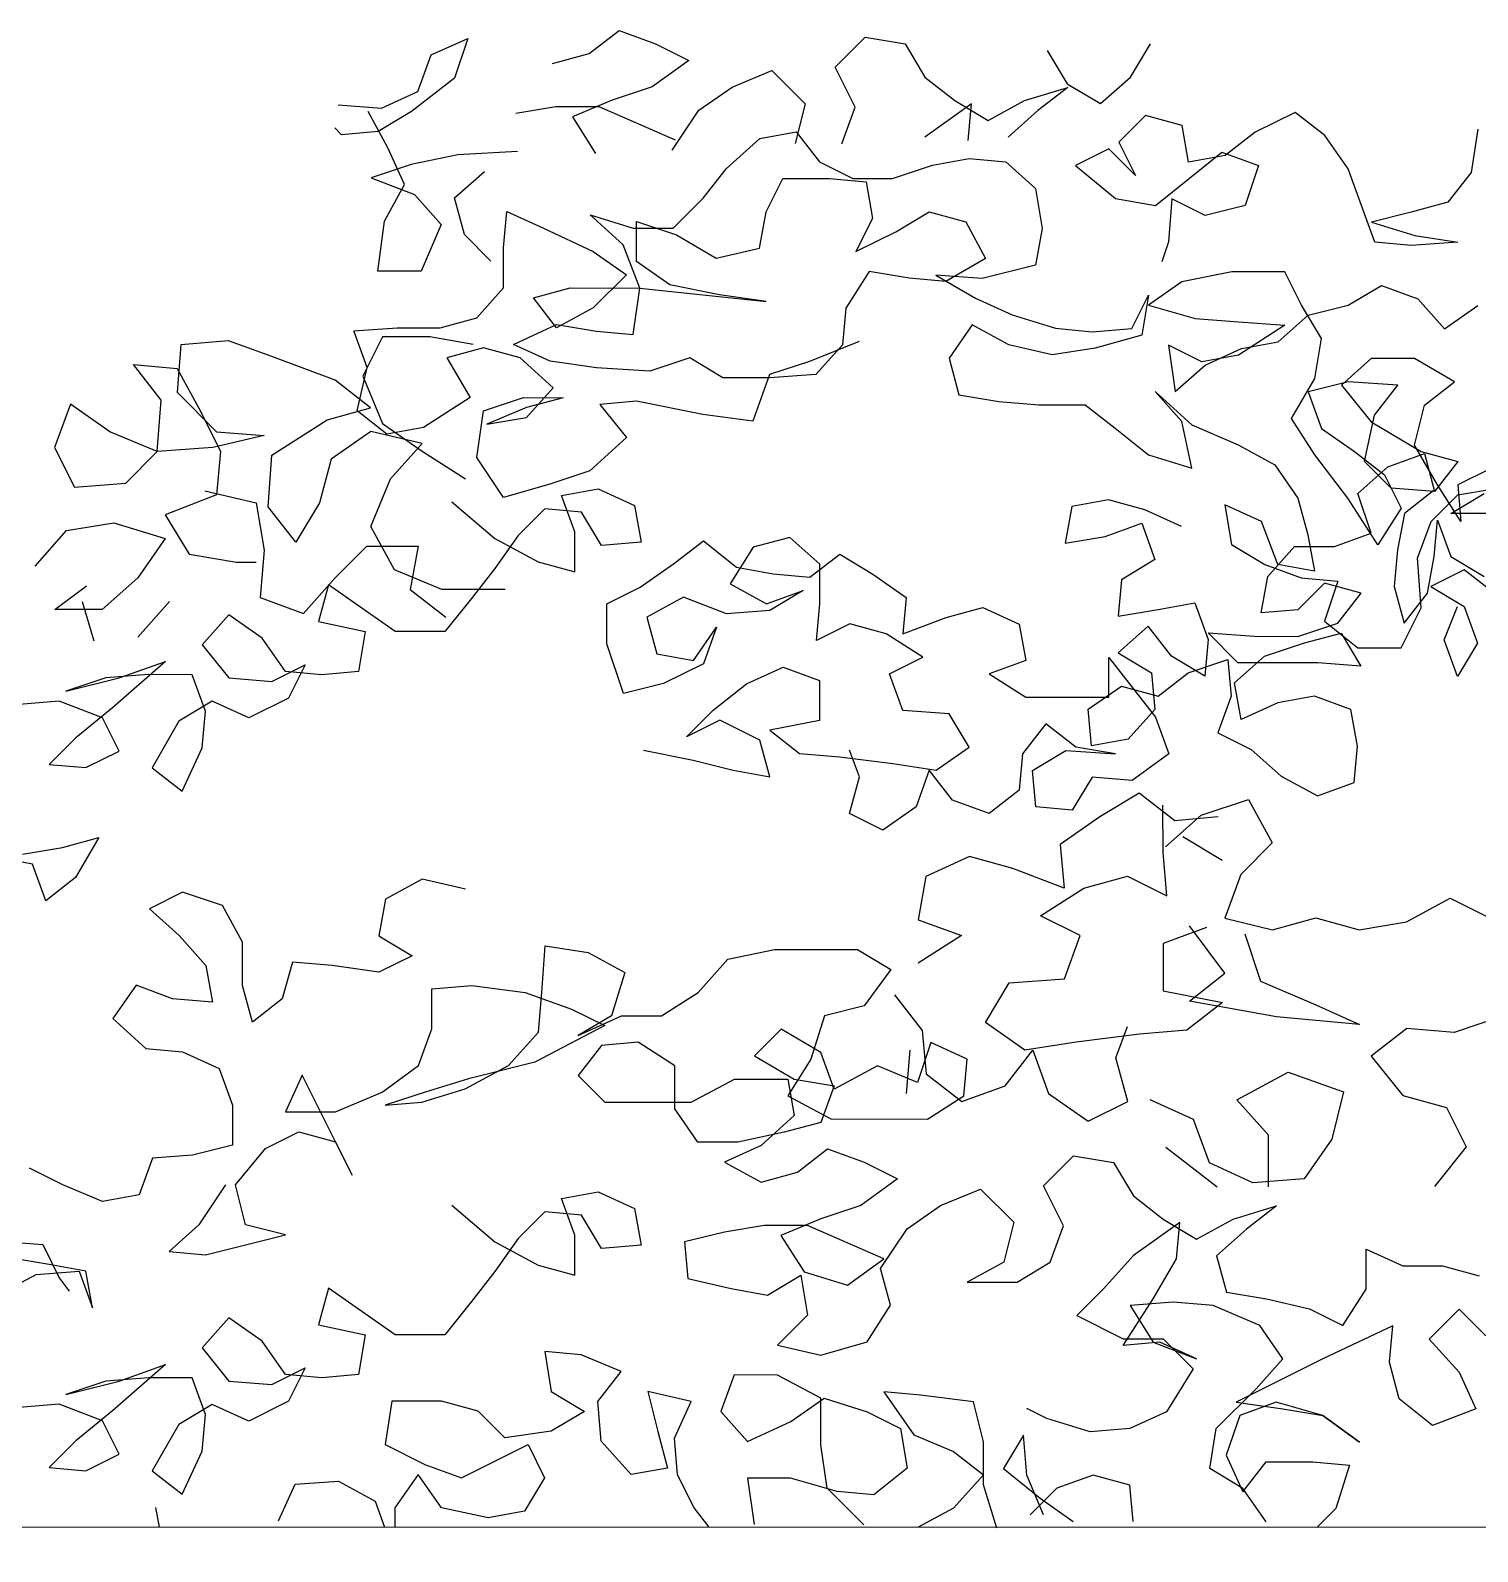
# Model space of a CAD drawing. Header units: millimetres. Extents: x 2810.5 to 2848.4, y 1624.4 to 1676.1.
# Drawn here: x 2836.971 to 2838.388, y 1654.479 to 1655.968 of the extents above; entities that cross this region are included whole.
import ezdxf

# ---------------------------------------------------------------- set-up
doc = ezdxf.new("R2010")
doc.units = ezdxf.units.MM
doc.layers.add('PROIEZIONI_projections', color=145, linetype='Continuous', lineweight=13)
doc.layers.add('VERDE_ALBERI', color=104, linetype='Continuous')

msp = doc.modelspace()

# ---------------------------------------------------------------- linework, layer by layer
at = {"layer": 'PROIEZIONI_projections'}
msp.add_lwpolyline([(2845.5814, 1646.629), (2845.5814, 1654.5023), (2835.3545, 1654.5023), (2835.3545, 1646.629)], dxfattribs=at)
at = {"layer": 'VERDE_ALBERI'}
for p, q in [((2837.518, 1655.9456), (2837.5473, 1655.9683)), ((2837.5473, 1655.9683), (2837.5831, 1655.9553)), ((2837.3634, 1655.9443), (2837.3993, 1655.9606)), ((2837.3993, 1655.9606), (2837.3862, 1655.9215)), ((2837.5831, 1655.9553), (2837.6157, 1655.939)), ((2837.759, 1655.9323), (2837.7883, 1655.9616)), ((2837.7883, 1655.9616), (2837.8274, 1655.9551)), ((2837.8274, 1655.9551), (2837.8469, 1655.9225)), ((2838.0482, 1655.9227), (2838.0677, 1655.9553)), ((2837.3504, 1655.9085), (2837.3634, 1655.9443)), ((2837.4821, 1655.9358), (2837.518, 1655.9456)), ((2837.6157, 1655.939), (2837.5798, 1655.913)), ((2837.9667, 1655.9487), (2837.9863, 1655.9162)), ((2837.3862, 1655.9215), (2837.3439, 1655.889)), ((2837.658, 1655.9129), (2837.6971, 1655.9291)), ((2837.6971, 1655.9291), (2837.7296, 1655.8965)), ((2837.7785, 1655.8932), (2837.759, 1655.9323)), ((2837.8469, 1655.9225), (2837.8762, 1655.8997)), ((2838.0189, 1655.8967), (2838.0482, 1655.9227)), ((2837.3145, 1655.8923), (2837.3504, 1655.9085)), ((2837.5798, 1655.913), (2837.5407, 1655.9)), ((2837.6254, 1655.8901), (2837.658, 1655.9129)), ((2837.9446, 1655.8996), (2837.9869, 1655.9126)), ((2837.9869, 1655.9126), (2837.9576, 1655.8898)), ((2837.9863, 1655.9162), (2838.0189, 1655.8967)), ((2837.2722, 1655.8956), (2837.3145, 1655.8923)), ((2837.4853, 1655.8935), (2837.4463, 1655.887)), ((2837.5277, 1655.8935), (2837.4853, 1655.8935)), ((2837.5407, 1655.9), (2837.5016, 1655.8837)), ((2837.6026, 1655.8608), (2837.5277, 1655.8935)), ((2837.5993, 1655.8511), (2837.6254, 1655.8901)), ((2837.7296, 1655.8965), (2837.7198, 1655.8575)), ((2837.7654, 1655.8574), (2837.7785, 1655.8932)), ((2837.8925, 1655.8964), (2837.8468, 1655.8639)), ((2837.8762, 1655.8997), (2837.9087, 1655.8801)), ((2837.8892, 1655.8606), (2837.8925, 1655.8964)), ((2837.9087, 1655.8801), (2837.9446, 1655.8996)), ((2837.9576, 1655.8898), (2837.9283, 1655.8638)), ((2837.321, 1655.8532), (2837.3015, 1655.889)), ((2837.3439, 1655.889), (2837.3113, 1655.8695)), ((2837.5016, 1655.8837), (2837.5244, 1655.8479)), ((2838.0629, 1655.885), (2838.0368, 1655.8589)), ((2838.0987, 1655.8751), (2838.0629, 1655.885)), ((2838.1052, 1655.8393), (2838.0987, 1655.8751)), ((2838.2094, 1655.8881), (2838.1703, 1655.8686)), ((2838.2387, 1655.8653), (2838.2094, 1655.8881)), ((2837.2754, 1655.8662), (2837.2689, 1655.8728)), ((2837.3113, 1655.8695), (2837.2754, 1655.8662)), ((2837.6525, 1655.8332), (2837.6851, 1655.8625)), ((2837.6851, 1655.8625), (2837.7209, 1655.869)), ((2837.7209, 1655.869), (2837.7437, 1655.8396)), ((2838.1703, 1655.8686), (2838.141, 1655.8458)), ((2838.2615, 1655.8327), (2838.2387, 1655.8653)), ((2838.3886, 1655.8716), (2838.382, 1655.8293)), ((2837.3373, 1655.8173), (2837.321, 1655.8532)), ((2837.3894, 1655.8466), (2837.3438, 1655.8369)), ((2837.448, 1655.8498), (2837.3894, 1655.8466)), ((2838.027, 1655.8524), (2837.9944, 1655.8362)), ((2838.053, 1655.8263), (2838.027, 1655.8524)), ((2838.0368, 1655.8589), (2838.053, 1655.8263)), ((2838.0726, 1655.797), (2838.1377, 1655.8491)), ((2838.141, 1655.8458), (2838.1052, 1655.8393)), ((2838.1377, 1655.8491), (2838.1736, 1655.836)), ((2837.3438, 1655.8369), (2837.3047, 1655.8239)), ((2837.3861, 1655.8043), (2837.4155, 1655.8303)), ((2837.6296, 1655.8039), (2837.6525, 1655.8332)), ((2837.7437, 1655.8396), (2837.7762, 1655.8233)), ((2837.8153, 1655.8233), (2837.8544, 1655.8363)), ((2837.8544, 1655.8363), (2837.8902, 1655.8428)), ((2837.8902, 1655.8428), (2837.926, 1655.8395)), ((2837.926, 1655.8395), (2837.9553, 1655.8134)), ((2837.9944, 1655.8362), (2838.0335, 1655.8036)), ((2838.1736, 1655.836), (2838.1605, 1655.7969)), ((2838.2875, 1655.761), (2838.2615, 1655.8327)), ((2837.3047, 1655.8239), (2837.347, 1655.8076)), ((2837.3177, 1655.7815), (2837.3373, 1655.8173)), ((2837.6915, 1655.7908), (2837.7078, 1655.8234)), ((2837.7078, 1655.8234), (2837.7534, 1655.8234)), ((2837.7534, 1655.8234), (2837.7892, 1655.8201)), ((2837.7762, 1655.8233), (2837.8153, 1655.8233)), ((2837.7892, 1655.8201), (2837.7957, 1655.7842)), ((2838.382, 1655.8293), (2838.3592, 1655.8)), ((2837.347, 1655.8076), (2837.3731, 1655.7782)), ((2837.3959, 1655.7684), (2837.3861, 1655.8043)), ((2837.6003, 1655.7746), (2837.6296, 1655.8039)), ((2837.9553, 1655.8134), (2837.9618, 1655.7743)), ((2838.0335, 1655.8036), (2838.0726, 1655.797)), ((2838.0889, 1655.8035), (2838.0856, 1655.7612)), ((2838.1214, 1655.7872), (2838.0889, 1655.8035)), ((2838.3592, 1655.8), (2838.3233, 1655.7903)), ((2837.4342, 1655.7553), (2837.4375, 1655.7911)), ((2837.4375, 1655.7911), (2837.4733, 1655.7748)), ((2837.5514, 1655.7584), (2837.5189, 1655.7877)), ((2837.5189, 1655.7877), (2837.5612, 1655.7747)), ((2837.685, 1655.755), (2837.6915, 1655.7908)), ((2837.8185, 1655.7712), (2837.8511, 1655.7907)), ((2837.8511, 1655.7907), (2837.8869, 1655.7809)), ((2838.1605, 1655.7969), (2838.1214, 1655.7872)), ((2838.3233, 1655.7903), (2838.2842, 1655.7805)), ((2837.3111, 1655.7327), (2837.3177, 1655.7815)), ((2837.3731, 1655.7782), (2837.3535, 1655.7326)), ((2837.4733, 1655.7748), (2837.5221, 1655.7519)), ((2837.5612, 1655.7747), (2837.6003, 1655.7746)), ((2837.5644, 1655.7421), (2837.5645, 1655.7812)), ((2837.5645, 1655.7812), (2837.6035, 1655.7681)), ((2837.7957, 1655.7842), (2837.7794, 1655.7517)), ((2837.7794, 1655.7517), (2837.8185, 1655.7712)), ((2837.8869, 1655.7809), (2837.9064, 1655.7451)), ((2837.9618, 1655.7743), (2837.9553, 1655.7385)), ((2838.2842, 1655.7805), (2838.3266, 1655.7675)), ((2837.4219, 1655.7423), (2837.3959, 1655.7684)), ((2837.4341, 1655.7162), (2837.4342, 1655.7553)), ((2837.5677, 1655.716), (2837.5514, 1655.7584)), ((2837.6035, 1655.7681), (2837.6426, 1655.7453)), ((2838.0856, 1655.7612), (2838.079, 1655.7416)), ((2838.3233, 1655.7577), (2838.2875, 1655.761)), ((2838.3689, 1655.7609), (2838.3233, 1655.7577)), ((2838.3266, 1655.7675), (2838.3689, 1655.7609)), ((2837.5221, 1655.7519), (2837.5547, 1655.7291)), ((2837.597, 1655.7193), (2837.5644, 1655.7421)), ((2837.6426, 1655.7453), (2837.685, 1655.755)), ((2837.9064, 1655.7451), (2837.8673, 1655.7223)), ((2837.3535, 1655.7326), (2837.3111, 1655.7327)), ((2837.5547, 1655.7291), (2837.5221, 1655.6965)), ((2837.7924, 1655.7321), (2837.7696, 1655.6963)), ((2837.8315, 1655.7256), (2837.7924, 1655.7321)), ((2837.8673, 1655.7223), (2837.8315, 1655.7256)), ((2837.9031, 1655.7255), (2837.8575, 1655.7288)), ((2837.8575, 1655.7288), (2837.8966, 1655.706)), ((2837.9553, 1655.7385), (2837.9031, 1655.7255)), ((2838.1474, 1655.7318), (2838.0986, 1655.7221)), ((2838.1995, 1655.7318), (2838.1474, 1655.7318)), ((2838.2158, 1655.6992), (2838.1995, 1655.7318)), ((2837.4081, 1655.6869), (2837.4341, 1655.7162)), ((2837.4634, 1655.7064), (2837.4993, 1655.7161)), ((2837.4993, 1655.7161), (2837.5677, 1655.716)), ((2837.5611, 1655.6705), (2837.5677, 1655.716)), ((2837.5677, 1655.716), (2837.6914, 1655.7029)), ((2837.6458, 1655.7095), (2837.597, 1655.7193)), ((2838.0986, 1655.7221), (2838.066, 1655.6993)), ((2838.2614, 1655.6991), (2838.294, 1655.7186)), ((2838.294, 1655.7186), (2838.3298, 1655.7056)), ((2837.4862, 1655.677), (2837.4634, 1655.7064)), ((2837.5221, 1655.6965), (2837.4862, 1655.677)), ((2837.6914, 1655.7029), (2837.6458, 1655.7095)), ((2837.7696, 1655.6963), (2837.7663, 1655.6605)), ((2837.8966, 1655.706), (2837.9324, 1655.6897)), ((2838.0497, 1655.6765), (2838.066, 1655.7091)), ((2838.066, 1655.7091), (2838.0594, 1655.67)), ((2838.066, 1655.6993), (2838.1115, 1655.6862)), ((2838.2353, 1655.6666), (2838.2158, 1655.6992)), ((2838.2223, 1655.6894), (2838.2614, 1655.6991)), ((2838.3298, 1655.7056), (2838.3558, 1655.6762)), ((2838.3558, 1655.6762), (2838.3884, 1655.699)), ((2837.3722, 1655.6771), (2837.4081, 1655.6869)), ((2837.9324, 1655.6897), (2837.9747, 1655.6766)), ((2838.1115, 1655.6862), (2838.1539, 1655.6829)), ((2838.1539, 1655.6829), (2838.1995, 1655.6796)), ((2838.1929, 1655.6634), (2838.2223, 1655.6894)), ((2837.2875, 1655.674), (2837.3299, 1655.6772)), ((2837.3005, 1655.6381), (2837.2875, 1655.674)), ((2837.3156, 1655.6684), (2837.2963, 1655.6297)), ((2837.362, 1655.6684), (2837.3156, 1655.6684)), ((2837.3299, 1655.6772), (2837.3722, 1655.6771)), ((2837.4046, 1655.6607), (2837.362, 1655.6684)), ((2837.4439, 1655.6608), (2837.4862, 1655.6803)), ((2837.4862, 1655.6803), (2837.5253, 1655.6737)), ((2837.5253, 1655.6737), (2837.5611, 1655.6705)), ((2837.8933, 1655.6799), (2837.8705, 1655.6474)), ((2837.9291, 1655.6604), (2837.8933, 1655.6799)), ((2837.9747, 1655.6766), (2838.0106, 1655.6733)), ((2838.0106, 1655.6733), (2838.0497, 1655.6765)), ((2838.0594, 1655.67), (2838.0138, 1655.657)), ((2838.1995, 1655.6796), (2838.1539, 1655.6504)), ((2838.2287, 1655.6275), (2838.2353, 1655.6666)), ((2837.1182, 1655.6604), (2837.1144, 1655.614)), ((2837.1647, 1655.6644), (2837.1182, 1655.6604)), ((2837.2073, 1655.6489), (2837.1647, 1655.6644)), ((2837.4145, 1655.6576), (2837.3787, 1655.6478)), ((2837.4504, 1655.6478), (2837.4145, 1655.6576)), ((2837.4797, 1655.6445), (2837.4439, 1655.6608)), ((2837.7826, 1655.6637), (2837.7337, 1655.6442)), ((2837.7663, 1655.6605), (2837.7402, 1655.6312)), ((2837.9715, 1655.6505), (2837.9291, 1655.6604)), ((2838.0138, 1655.657), (2837.9715, 1655.6505)), ((2838.118, 1655.6439), (2838.0855, 1655.6602)), ((2838.0855, 1655.6602), (2838.0919, 1655.6146)), ((2838.1213, 1655.6406), (2838.1571, 1655.6569)), ((2838.1571, 1655.6569), (2838.1929, 1655.6634)), ((2837.0989, 1655.6063), (2837.0718, 1655.6411)), ((2837.0718, 1655.6411), (2837.1144, 1655.6372)), ((2837.1144, 1655.6372), (2837.1376, 1655.5947)), ((2837.2692, 1655.6258), (2837.2073, 1655.6489)), ((2837.2907, 1655.5958), (2837.3005, 1655.6381)), ((2837.3787, 1655.6478), (2837.4015, 1655.6087)), ((2837.4829, 1655.6184), (2837.4504, 1655.6478)), ((2837.5253, 1655.6379), (2837.4797, 1655.6445)), ((2837.5774, 1655.6346), (2837.5253, 1655.6379)), ((2837.6165, 1655.6476), (2837.5774, 1655.6346)), ((2837.649, 1655.628), (2837.6165, 1655.6476)), ((2837.7337, 1655.6442), (2837.6946, 1655.6313)), ((2837.8705, 1655.6474), (2837.8802, 1655.6115)), ((2838.0919, 1655.6146), (2838.1213, 1655.6406)), ((2838.1539, 1655.6504), (2838.118, 1655.6439)), ((2838.2841, 1655.647), (2838.2548, 1655.621)), ((2838.3265, 1655.647), (2838.2841, 1655.647)), ((2838.3655, 1655.6241), (2838.3265, 1655.647)), ((2837.304, 1655.5987), (2837.2692, 1655.6258)), ((2837.2963, 1655.6297), (2837.3157, 1655.5832)), ((2837.6946, 1655.628), (2837.649, 1655.628)), ((2837.6946, 1655.6313), (2837.6783, 1655.5857)), ((2837.7402, 1655.6312), (2837.6946, 1655.628)), ((2838.2059, 1655.5884), (2838.2287, 1655.6275)), ((2838.2613, 1655.6242), (2838.2222, 1655.6145)), ((2838.3102, 1655.6209), (2838.2613, 1655.6242)), ((2838.3362, 1655.6014), (2838.3655, 1655.6241)), ((2837.0951, 1655.5559), (2837.0989, 1655.6063)), ((2837.1144, 1655.614), (2837.1531, 1655.5753)), ((2837.4015, 1655.6087), (2837.3558, 1655.5795)), ((2837.4145, 1655.5957), (2837.4536, 1655.6087)), ((2837.4536, 1655.6087), (2837.4927, 1655.6086)), ((2837.4568, 1655.5891), (2837.4829, 1655.6184)), ((2837.4927, 1655.6086), (2837.4568, 1655.5989)), ((2837.8802, 1655.6115), (2837.9193, 1655.605)), ((2838.0984, 1655.5853), (2838.0724, 1655.6146)), ((2838.0724, 1655.6146), (2838.1082, 1655.582)), ((2838.2222, 1655.6145), (2838.2352, 1655.5786)), ((2838.2548, 1655.621), (2838.2841, 1655.5851)), ((2838.2873, 1655.5916), (2838.3102, 1655.6209)), ((2837.0099, 1655.6023), (2836.9945, 1655.5597)), ((2837.0487, 1655.5753), (2837.0099, 1655.6023)), ((2837.1376, 1655.5947), (2837.157, 1655.556)), ((2837.2615, 1655.5871), (2837.304, 1655.5987)), ((2837.32, 1655.573), (2837.2907, 1655.5958)), ((2837.4079, 1655.5501), (2837.4145, 1655.5957)), ((2837.4568, 1655.5989), (2837.4177, 1655.5827)), ((2837.5643, 1655.6053), (2837.5285, 1655.6021)), ((2837.5285, 1655.6021), (2837.5545, 1655.5695)), ((2837.6294, 1655.5922), (2837.5643, 1655.6053)), ((2837.6783, 1655.5857), (2837.6294, 1655.5922)), ((2837.9193, 1655.605), (2837.9584, 1655.6017)), ((2837.9584, 1655.6017), (2838.004, 1655.6017)), ((2838.004, 1655.6017), (2838.0333, 1655.5788)), ((2838.2775, 1655.546), (2838.2873, 1655.5916)), ((2838.3264, 1655.5623), (2838.3362, 1655.6014)), ((2837.2073, 1655.5522), (2837.2615, 1655.5871)), ((2837.3157, 1655.5832), (2837.3544, 1655.5562)), ((2837.3558, 1655.5795), (2837.32, 1655.573)), ((2837.4177, 1655.5827), (2837.4568, 1655.5891)), ((2838.0333, 1655.5788), (2838.0658, 1655.5527)), ((2838.1082, 1655.5397), (2838.0984, 1655.5853)), ((2838.1082, 1655.582), (2838.1538, 1655.5624)), ((2838.2287, 1655.5526), (2838.2059, 1655.5884)), ((2838.2352, 1655.5786), (2838.2678, 1655.5558)), ((2838.2841, 1655.5851), (2838.3329, 1655.5558)), ((2837.0951, 1655.5559), (2837.0487, 1655.5753)), ((2837.1996, 1655.5715), (2837.1493, 1655.5599)), ((2837.1531, 1655.5753), (2837.1996, 1655.5715)), ((2837.3041, 1655.5755), (2837.2654, 1655.5484)), ((2837.3544, 1655.5639), (2837.3041, 1655.5755)), ((2837.3235, 1655.5291), (2837.3544, 1655.5639)), ((2837.5545, 1655.5695), (2837.5187, 1655.537)), ((2838.1538, 1655.5624), (2838.1896, 1655.5429)), ((2838.3491, 1655.5232), (2838.3264, 1655.5623)), ((2836.9945, 1655.5597), (2837.0139, 1655.521)), ((2837.0642, 1655.525), (2837.0951, 1655.5559)), ((2837.1493, 1655.5599), (2837.0951, 1655.5559)), ((2837.157, 1655.556), (2837.1532, 1655.5134)), ((2837.2035, 1655.5019), (2837.2073, 1655.5522)), ((2837.2654, 1655.5484), (2837.2538, 1655.5058)), ((2837.3544, 1655.5562), (2837.397, 1655.5291)), ((2837.434, 1655.511), (2837.4079, 1655.5501)), ((2838.0658, 1655.5527), (2838.1082, 1655.5397)), ((2838.2612, 1655.5102), (2838.2287, 1655.5526)), ((2838.2678, 1655.5558), (2838.297, 1655.533)), ((2838.3002, 1655.5409), (2838.3361, 1655.5539)), ((2838.3329, 1655.5558), (2838.3687, 1655.546)), ((2838.3361, 1655.5539), (2838.3458, 1655.5181)), ((2837.5187, 1655.537), (2837.4796, 1655.524)), ((2838.1896, 1655.5429), (2838.2123, 1655.5103)), ((2838.2709, 1655.5149), (2838.3002, 1655.5409)), ((2838.3035, 1655.52), (2838.2775, 1655.546)), ((2838.297, 1655.533), (2838.3133, 1655.5004)), ((2838.3687, 1655.546), (2838.3459, 1655.5167)), ((2838.4013, 1655.5394), (2838.3687, 1655.5232)), ((2837.0139, 1655.521), (2837.0642, 1655.525)), ((2837.1416, 1655.5173), (2837.1919, 1655.5057)), ((2837.3041, 1655.4826), (2837.3235, 1655.5291)), ((2837.4796, 1655.524), (2837.434, 1655.511)), ((2837.4909, 1655.5129), (2837.5268, 1655.5194)), ((2837.5268, 1655.5194), (2837.5626, 1655.5031)), ((2838.3459, 1655.5167), (2838.3035, 1655.52)), ((2838.3458, 1655.5181), (2838.3165, 1655.4953)), ((2838.3719, 1655.4873), (2838.3491, 1655.5232)), ((2838.3687, 1655.5232), (2838.3719, 1655.4873)), ((2838.3687, 1655.5134), (2838.4078, 1655.5199)), ((2837.1532, 1655.5134), (2837.1029, 1655.494)), ((2837.1919, 1655.5057), (2837.1997, 1655.4593)), ((2837.2306, 1655.4671), (2837.2035, 1655.5019)), ((2837.2538, 1655.5058), (2837.2306, 1655.4671)), ((2837.3835, 1655.5065), (2837.4258, 1655.4706)), ((2837.5039, 1655.4771), (2837.4909, 1655.5129)), ((2837.5626, 1655.5031), (2837.5691, 1655.4672)), ((2837.9908, 1655.5021), (2837.9842, 1655.4663)), ((2838.0266, 1655.5086), (2837.9908, 1655.5021)), ((2838.0624, 1655.4988), (2838.0266, 1655.5086)), ((2838.1765, 1655.4875), (2838.1407, 1655.5038)), ((2838.1407, 1655.5038), (2838.1472, 1655.4647)), ((2838.2123, 1655.5103), (2838.2221, 1655.4744)), ((2838.2905, 1655.4646), (2838.2612, 1655.5102)), ((2838.2839, 1655.4758), (2838.2709, 1655.5149)), ((2838.3426, 1655.4874), (2838.3687, 1655.5134)), ((2838.3621, 1655.4953), (2838.3947, 1655.5148)), ((2837.1029, 1655.494), (2837.1262, 1655.4554)), ((2837.4747, 1655.4999), (2837.4486, 1655.4738)), ((2837.5105, 1655.4966), (2837.4747, 1655.4999)), ((2837.53, 1655.464), (2837.5105, 1655.4966)), ((2838.0982, 1655.4825), (2838.0624, 1655.4988)), ((2838.1927, 1655.4452), (2838.1765, 1655.4875)), ((2838.3133, 1655.5004), (2838.2905, 1655.4646)), ((2838.3165, 1655.4953), (2838.3099, 1655.4595)), ((2838.3295, 1655.4515), (2838.3426, 1655.4874)), ((2838.3457, 1655.453), (2838.349, 1655.4888)), ((2838.349, 1655.4888), (2838.362, 1655.453)), ((2838.4011, 1655.4953), (2838.3621, 1655.4953)), ((2836.9753, 1655.4436), (2837.0062, 1655.4785)), ((2837.0062, 1655.4785), (2837.0526, 1655.4862)), ((2837.0526, 1655.4862), (2837.1029, 1655.4708)), ((2837.3274, 1655.4401), (2837.3041, 1655.4826)), ((2837.4486, 1655.4738), (2837.4257, 1655.4413)), ((2837.5039, 1655.438), (2837.5039, 1655.4771)), ((2837.9842, 1655.4663), (2838.0233, 1655.4728)), ((2838.0233, 1655.4728), (2838.0592, 1655.4858)), ((2838.0592, 1655.4858), (2838.0722, 1655.45)), ((2838.2221, 1655.4744), (2838.2286, 1655.4386)), ((2838.248, 1655.4628), (2838.2839, 1655.4758)), ((2837.1029, 1655.4708), (2837.0759, 1655.4321)), ((2837.1997, 1655.4593), (2837.1959, 1655.4129)), ((2837.2694, 1655.4323), (2837.3003, 1655.4633)), ((2837.3003, 1655.4633), (2837.3506, 1655.4633)), ((2837.3506, 1655.4633), (2837.3429, 1655.4207)), ((2837.4258, 1655.4706), (2837.4681, 1655.4478)), ((2837.5691, 1655.4672), (2837.53, 1655.464)), ((2837.6006, 1655.4459), (2837.63, 1655.4686)), ((2837.63, 1655.4686), (2837.6625, 1655.4425)), ((2837.6788, 1655.4621), (2837.656, 1655.4263)), ((2837.7147, 1655.4718), (2837.6788, 1655.4621)), ((2837.7439, 1655.4457), (2837.7147, 1655.4718)), ((2838.1472, 1655.4647), (2838.1797, 1655.4452)), ((2838.1829, 1655.4336), (2838.209, 1655.4629)), ((2838.209, 1655.4629), (2838.248, 1655.4628)), ((2838.3099, 1655.4595), (2838.3066, 1655.4237)), ((2837.1262, 1655.4554), (2837.1726, 1655.4477)), ((2837.1726, 1655.4477), (2837.192, 1655.4477)), ((2837.4681, 1655.4478), (2837.5039, 1655.438)), ((2837.5681, 1655.4231), (2837.6006, 1655.4459)), ((2837.6625, 1655.4425), (2837.6983, 1655.436)), ((2837.7342, 1655.4327), (2837.7635, 1655.4555)), ((2837.7439, 1655.4066), (2837.7439, 1655.4457)), ((2837.7635, 1655.4555), (2837.796, 1655.4359)), ((2838.0722, 1655.45), (2838.0396, 1655.4304)), ((2838.1797, 1655.4452), (2838.2155, 1655.4321)), ((2838.2286, 1655.4386), (2838.1927, 1655.4452)), ((2838.3328, 1655.4027), (2838.3295, 1655.4515)), ((2838.3392, 1655.4171), (2838.3457, 1655.453)), ((2838.362, 1655.453), (2838.3946, 1655.4334)), ((2837.0759, 1655.4321), (2837.0411, 1655.4011)), ((2837.2384, 1655.3974), (2837.2694, 1655.4323)), ((2837.3739, 1655.4208), (2837.3274, 1655.4401)), ((2837.4257, 1655.4413), (2837.4029, 1655.412)), ((2837.6983, 1655.436), (2837.7342, 1655.4327)), ((2837.796, 1655.4359), (2837.8286, 1655.4131)), ((2838.0396, 1655.4304), (2838.0363, 1655.3946)), ((2838.1763, 1655.3978), (2838.1829, 1655.4336)), ((2838.2155, 1655.4321), (2838.2514, 1655.4288)), ((2838.2514, 1655.4288), (2838.2383, 1655.3897)), ((2838.375, 1655.4399), (2838.3425, 1655.4237)), ((2838.4043, 1655.4171), (2838.375, 1655.4399)), ((2836.9946, 1655.4011), (2837.0256, 1655.4243)), ((2837.1959, 1655.4129), (2837.2384, 1655.3974)), ((2837.2629, 1655.4252), (2837.2531, 1655.3893)), ((2837.328, 1655.3795), (2837.2629, 1655.4252)), ((2837.3429, 1655.4207), (2837.3778, 1655.3937)), ((2837.4358, 1655.4208), (2837.3739, 1655.4208)), ((2837.5355, 1655.4068), (2837.5681, 1655.4231)), ((2837.6104, 1655.4133), (2837.5745, 1655.3938)), ((2837.6527, 1655.3969), (2837.6104, 1655.4133)), ((2837.656, 1655.4263), (2837.6918, 1655.4067)), ((2837.6918, 1655.4067), (2837.7276, 1655.4197)), ((2837.7276, 1655.4197), (2837.695, 1655.4002)), ((2837.8286, 1655.4131), (2837.8253, 1655.3773)), ((2838.2382, 1655.427), (2838.2122, 1655.401)), ((2838.2741, 1655.4172), (2838.2382, 1655.427)), ((2838.2512, 1655.3879), (2838.2741, 1655.4172)), ((2838.3066, 1655.4237), (2838.3164, 1655.3879)), ((2838.3164, 1655.3879), (2838.3392, 1655.4171)), ((2838.3425, 1655.4237), (2838.375, 1655.4041)), ((2837.0411, 1655.4011), (2836.9946, 1655.4011)), ((2837.0334, 1655.3701), (2837.0217, 1655.4088)), ((2837.1069, 1655.4089), (2837.0759, 1655.374)), ((2837.4029, 1655.412), (2837.3768, 1655.3795)), ((2837.5354, 1655.3677), (2837.5355, 1655.4068)), ((2837.695, 1655.4002), (2837.6527, 1655.3969)), ((2837.7406, 1655.3708), (2837.7439, 1655.4066)), ((2837.8677, 1655.3935), (2837.9035, 1655.4032)), ((2837.9035, 1655.4032), (2837.9393, 1655.3869)), ((2838.0363, 1655.3946), (2838.0754, 1655.4011)), ((2838.0754, 1655.4011), (2838.1112, 1655.4076)), ((2838.1112, 1655.4076), (2838.1242, 1655.3717)), ((2838.2122, 1655.401), (2838.1763, 1655.3978)), ((2838.3132, 1655.3636), (2838.3328, 1655.4027)), ((2838.3554, 1655.3715), (2838.3685, 1655.4041)), ((2838.375, 1655.4041), (2838.388, 1655.3682)), ((2837.1652, 1655.3959), (2837.1391, 1655.3667)), ((2837.1977, 1655.3731), (2837.1652, 1655.3959)), ((2837.2531, 1655.3893), (2837.2987, 1655.3795)), ((2837.5745, 1655.3938), (2837.5843, 1655.3579)), ((2837.6201, 1655.3514), (2837.6429, 1655.3839)), ((2837.6429, 1655.3839), (2837.6299, 1655.3481)), ((2837.7732, 1655.3871), (2837.7406, 1655.3708)), ((2837.809, 1655.3773), (2837.7732, 1655.3871)), ((2837.8253, 1655.3773), (2837.8677, 1655.3935)), ((2837.9393, 1655.3869), (2837.9458, 1655.3511)), ((2838.0656, 1655.3848), (2838.0362, 1655.3588)), ((2838.0884, 1655.3555), (2838.0656, 1655.3848)), ((2838.2121, 1655.3749), (2838.2512, 1655.3879)), ((2838.2383, 1655.3897), (2838.2708, 1655.3637)), ((2837.2205, 1655.3405), (2837.1977, 1655.3731)), ((2837.2987, 1655.3795), (2837.2921, 1655.3405)), ((2837.3768, 1655.3795), (2837.328, 1655.3795)), ((2837.5517, 1655.3189), (2837.5354, 1655.3677)), ((2837.8448, 1655.3544), (2837.809, 1655.3773)), ((2838.1242, 1655.3717), (2838.1209, 1655.3359)), ((2838.1535, 1655.3489), (2838.1242, 1655.3783)), ((2838.1242, 1655.3783), (2838.1698, 1655.375)), ((2838.1698, 1655.375), (2838.2121, 1655.3749)), ((2838.1795, 1655.3554), (2838.2186, 1655.3684)), ((2838.2186, 1655.3684), (2838.2545, 1655.3781)), ((2838.2545, 1655.3781), (2838.274, 1655.3456)), ((2838.3684, 1655.3357), (2838.3554, 1655.3715)), ((2838.388, 1655.3682), (2838.3684, 1655.3357)), ((2837.1391, 1655.3667), (2837.1651, 1655.3341)), ((2837.5843, 1655.3579), (2837.6201, 1655.3514)), ((2837.8122, 1655.3382), (2837.8448, 1655.3544)), ((2838.0272, 1655.3152), (2838.0272, 1655.3543)), ((2838.0272, 1655.3543), (2838.0728, 1655.2956)), ((2838.0362, 1655.3588), (2838.0688, 1655.3392)), ((2838.1209, 1655.3359), (2838.0884, 1655.3555)), ((2838.1502, 1655.3294), (2838.1795, 1655.3554)), ((2838.2708, 1655.3637), (2838.3132, 1655.3636)), ((2837.1032, 1655.3504), (2837.0511, 1655.3049)), ((2837.0576, 1655.3342), (2837.1032, 1655.3504)), ((2837.2074, 1655.3308), (2837.24, 1655.347)), ((2837.2563, 1655.3372), (2837.2205, 1655.3405)), ((2837.24, 1655.347), (2837.2237, 1655.3145)), ((2837.2921, 1655.3405), (2837.2563, 1655.3372)), ((2837.6299, 1655.3481), (2837.5908, 1655.3286)), ((2837.6722, 1655.3285), (2837.708, 1655.3448)), ((2837.708, 1655.3448), (2837.7438, 1655.3317)), ((2837.8252, 1655.3023), (2837.8122, 1655.3382)), ((2837.9458, 1655.3511), (2837.9099, 1655.3381)), ((2837.9099, 1655.3381), (2837.9458, 1655.3153)), ((2838.0688, 1655.3392), (2838.072, 1655.3034)), ((2838.0753, 1655.3164), (2838.1046, 1655.3392)), ((2838.1046, 1655.3392), (2838.1437, 1655.3522)), ((2838.1437, 1655.3522), (2838.1469, 1655.3164)), ((2838.2317, 1655.3488), (2838.1535, 1655.3489)), ((2838.274, 1655.3456), (2838.2317, 1655.3488)), ((2837.0446, 1655.3342), (2837.0055, 1655.3212)), ((2837.0055, 1655.3212), (2837.0576, 1655.3342)), ((2837.0869, 1655.3374), (2837.0446, 1655.3342)), ((2837.1293, 1655.3373), (2837.0869, 1655.3374)), ((2837.1423, 1655.3015), (2837.1293, 1655.3373)), ((2837.1651, 1655.3341), (2837.2074, 1655.3308)), ((2837.5908, 1655.3286), (2837.5517, 1655.3189)), ((2837.6396, 1655.3025), (2837.6722, 1655.3285)), ((2837.7438, 1655.3317), (2837.7438, 1655.2926)), ((2838.0069, 1655.3035), (2838.0395, 1655.3262)), ((2838.0395, 1655.3262), (2838.0753, 1655.3164)), ((2838.1567, 1655.2936), (2838.1502, 1655.3294)), ((2836.999, 1655.3114), (2836.9599, 1655.3082)), ((2837.0413, 1655.2951), (2836.999, 1655.3114)), ((2837.1488, 1655.3113), (2837.1162, 1655.2918)), ((2837.1846, 1655.295), (2837.1488, 1655.3113)), ((2837.2237, 1655.3145), (2837.1846, 1655.295)), ((2837.9458, 1655.3153), (2838.0272, 1655.3152)), ((2838.1469, 1655.3164), (2838.1339, 1655.2805)), ((2838.1925, 1655.3098), (2838.1567, 1655.2936)), ((2838.2284, 1655.3163), (2838.1925, 1655.3098)), ((2838.2642, 1655.3032), (2838.2284, 1655.3163)), ((2837.0511, 1655.3049), (2837.0152, 1655.2756)), ((2837.0576, 1655.2625), (2837.0413, 1655.2951)), ((2837.139, 1655.2657), (2837.1423, 1655.3015)), ((2837.6135, 1655.2765), (2837.6396, 1655.3025)), ((2837.8708, 1655.299), (2837.8252, 1655.3023)), ((2837.8903, 1655.2665), (2837.8708, 1655.299)), ((2838.0101, 1655.2676), (2838.0069, 1655.3035)), ((2838.072, 1655.3034), (2838.0459, 1655.2741)), ((2838.0728, 1655.2956), (2838.0857, 1655.2598)), ((2838.2707, 1655.2674), (2838.2642, 1655.3032)), ((2837.1162, 1655.2918), (2837.0901, 1655.2462)), ((2837.6461, 1655.2927), (2837.6135, 1655.2765)), ((2837.6852, 1655.2732), (2837.6461, 1655.2927)), ((2837.7438, 1655.2926), (2837.6949, 1655.2829)), ((2837.6949, 1655.2829), (2837.7242, 1655.2601)), ((2837.9653, 1655.2892), (2837.9424, 1655.2599)), ((2837.9946, 1655.2664), (2837.9653, 1655.2892)), ((2838.1339, 1655.2805), (2838.1664, 1655.2642)), ((2837.0152, 1655.2756), (2836.9891, 1655.2495)), ((2837.1194, 1655.2234), (2837.139, 1655.2657)), ((2837.5712, 1655.2635), (2837.62, 1655.2537)), ((2837.6949, 1655.2373), (2837.6852, 1655.2732)), ((2837.8578, 1655.2437), (2837.8903, 1655.2665)), ((2838.0336, 1655.2598), (2837.9946, 1655.2664)), ((2838.0459, 1655.2741), (2838.0101, 1655.2676)), ((2838.1664, 1655.2642), (2838.1957, 1655.2381)), ((2838.2674, 1655.2316), (2838.2707, 1655.2674)), ((2836.9891, 1655.2495), (2837.025, 1655.2463)), ((2837.025, 1655.2463), (2837.0576, 1655.2625)), ((2837.62, 1655.2537), (2837.6591, 1655.2439)), ((2837.7242, 1655.2601), (2837.7633, 1655.2568)), ((2837.7633, 1655.2568), (2837.8154, 1655.2502)), ((2837.7828, 1655.2372), (2837.7731, 1655.2633)), ((2837.8154, 1655.2502), (2837.8578, 1655.2437)), ((2837.9424, 1655.2599), (2837.9392, 1655.2241)), ((2837.9522, 1655.2436), (2837.9848, 1655.2631)), ((2837.9848, 1655.2631), (2838.0336, 1655.2598)), ((2838.0857, 1655.2598), (2838.0499, 1655.2337)), ((2837.0901, 1655.2462), (2837.1194, 1655.2234)), ((2837.6591, 1655.2439), (2837.6949, 1655.2373)), ((2837.773, 1655.2014), (2837.7828, 1655.2372)), ((2837.8512, 1655.2437), (2837.8382, 1655.2079)), ((2837.874, 1655.2144), (2837.8512, 1655.2437)), ((2837.9554, 1655.2078), (2837.9522, 1655.2436)), ((2838.0108, 1655.237), (2837.9912, 1655.2045)), ((2838.0499, 1655.2337), (2838.0108, 1655.237)), ((2838.1957, 1655.2381), (2838.2315, 1655.2186)), ((2837.9392, 1655.2241), (2837.9098, 1655.2013)), ((2838.0568, 1655.2213), (2838.0181, 1655.198)), ((2838.0917, 1655.1942), (2838.0568, 1655.2213)), ((2838.2315, 1655.2186), (2838.2674, 1655.2316)), ((2837.8382, 1655.2079), (2837.8056, 1655.1851)), ((2837.9098, 1655.2013), (2837.874, 1655.2144)), ((2837.9912, 1655.2045), (2837.9554, 1655.2078)), ((2838.0801, 1655.1632), (2838.08, 1655.2097)), ((2838.1174, 1655.1996), (2838.1638, 1655.2152)), ((2838.1638, 1655.2152), (2838.1871, 1655.1726)), ((2837.8056, 1655.1851), (2837.773, 1655.2014)), ((2838.0181, 1655.198), (2837.9795, 1655.1709)), ((2838.0826, 1655.1686), (2838.1174, 1655.1996)), ((2838.1342, 1655.1981), (2838.0917, 1655.1942)), ((2837.0021, 1655.1681), (2837.0379, 1655.1778)), ((2837.0379, 1655.1778), (2837.0151, 1655.1388)), ((2838.0994, 1655.1787), (2838.1381, 1655.1556)), ((2836.963, 1655.1616), (2837.0021, 1655.1681)), ((2837.8905, 1655.1592), (2837.8479, 1655.1398)), ((2837.9331, 1655.1476), (2837.8905, 1655.1592)), ((2837.9795, 1655.1709), (2837.9834, 1655.1283)), ((2838.084, 1655.1207), (2838.0801, 1655.1632)), ((2838.1871, 1655.1726), (2838.1562, 1655.1416)), ((2836.9728, 1655.1518), (2836.937, 1655.1584)), ((2836.9858, 1655.116), (2836.9728, 1655.1518)), ((2837.9834, 1655.1283), (2837.9331, 1655.1476)), ((2837.0151, 1655.1388), (2836.9858, 1655.116)), ((2837.3544, 1655.137), (2837.3186, 1655.1175)), ((2837.3968, 1655.1272), (2837.3544, 1655.137)), ((2837.8479, 1655.1398), (2837.8402, 1655.0972)), ((2838.0027, 1655.1283), (2838.0453, 1655.14)), ((2838.0453, 1655.14), (2838.084, 1655.1207)), ((2838.1562, 1655.1416), (2838.1407, 1655.099)), ((2837.1199, 1655.1242), (2837.0874, 1655.108)), ((2837.159, 1655.1112), (2837.1199, 1655.1242)), ((2837.3186, 1655.1175), (2837.3121, 1655.0817)), ((2837.9602, 1655.1012), (2838.0027, 1655.1283)), ((2838.3187, 1655.0953), (2838.3613, 1655.1186)), ((2838.3613, 1655.1186), (2838.4, 1655.0993)), ((2837.0874, 1655.108), (2837.1166, 1655.0819)), ((2837.1785, 1655.0753), (2837.159, 1655.1112)), ((2837.9989, 1655.0819), (2837.9602, 1655.1012)), ((2837.8402, 1655.0972), (2837.8828, 1655.0818)), ((2838.1227, 1655.0898), (2838.0802, 1655.0742)), ((2838.1408, 1655.0449), (2838.1059, 1655.0913)), ((2838.1407, 1655.099), (2838.1872, 1655.0875)), ((2838.1872, 1655.0875), (2838.2297, 1655.0991)), ((2838.2297, 1655.0991), (2838.2723, 1655.0875)), ((2838.2723, 1655.0875), (2838.3187, 1655.0953)), ((2837.1166, 1655.0819), (2837.1427, 1655.0526)), ((2837.1785, 1655.033), (2837.1785, 1655.0753)), ((2837.3121, 1655.0817), (2837.3446, 1655.0621)), ((2837.4716, 1655.0262), (2837.4749, 1655.0718)), ((2837.4749, 1655.0718), (2837.5172, 1655.0652)), ((2837.8828, 1655.0818), (2837.8403, 1655.0547)), ((2837.9835, 1655.0393), (2837.9989, 1655.0819)), ((2838.0802, 1655.0742), (2838.0802, 1655.0278)), ((2838.1601, 1655.0836), (2838.1756, 1655.0372)), ((2837.2274, 1655.0557), (2837.2175, 1655.0199)), ((2837.2664, 1655.0524), (2837.2274, 1655.0557)), ((2837.3446, 1655.0621), (2837.312, 1655.0459)), ((2837.5172, 1655.0652), (2837.553, 1655.0457)), ((2837.6247, 1655.0261), (2837.654, 1655.0586)), ((2837.654, 1655.0586), (2837.6996, 1655.0683)), ((2837.6996, 1655.0683), (2837.781, 1655.0683)), ((2837.781, 1655.0683), (2837.8136, 1655.0487)), ((2837.1427, 1655.0526), (2837.1492, 1655.0167)), ((2837.312, 1655.0459), (2837.2664, 1655.0524)), ((2837.553, 1655.0457), (2837.54, 1655.0033)), ((2837.8136, 1655.0487), (2837.7875, 1655.0129)), ((2838.106, 1655.0177), (2838.1408, 1655.0449)), ((2837.0743, 1655.0331), (2837.0514, 1655.0005)), ((2837.1101, 1655.02), (2837.0743, 1655.0331)), ((2837.1882, 1654.9971), (2837.1785, 1655.033)), ((2837.3641, 1655.0296), (2837.4032, 1655.0328)), ((2837.3641, 1654.9905), (2837.3641, 1655.0296)), ((2837.4032, 1655.0328), (2837.4553, 1655.0262)), ((2837.4553, 1655.0262), (2837.5009, 1655.0099)), ((2837.4683, 1654.9871), (2837.4716, 1655.0262)), ((2837.5888, 1655.0033), (2837.6247, 1655.0261)), ((2837.9061, 1654.9967), (2837.9293, 1655.0354)), ((2837.9293, 1655.0354), (2837.9835, 1655.0393)), ((2838.0802, 1655.0278), (2838.1383, 1655.0162)), ((2838.1756, 1655.0372), (2838.2298, 1655.014)), ((2837.1492, 1655.0167), (2837.1101, 1655.02)), ((2837.2175, 1655.0199), (2837.1882, 1654.9971)), ((2837.7875, 1655.0129), (2837.7484, 1655.0031)), ((2837.8171, 1655.0237), (2837.8442, 1654.9889)), ((2838.1383, 1655.0162), (2838.1035, 1654.9891)), ((2838.1911, 1655.0023), (2838.106, 1655.0177)), ((2838.2298, 1655.014), (2838.2724, 1654.9947)), ((2837.0514, 1655.0005), (2837.084, 1654.9712)), ((2837.5009, 1655.0099), (2837.5334, 1654.9936)), ((2837.54, 1655.0033), (2837.5074, 1654.9838)), ((2837.5074, 1654.9838), (2837.5497, 1655.0033)), ((2837.5497, 1655.0033), (2837.5888, 1655.0033)), ((2837.7484, 1655.0031), (2837.7353, 1654.9608)), ((2837.9448, 1654.9696), (2837.9061, 1654.9967)), ((2838.2724, 1654.9947), (2838.1911, 1655.0023)), ((2838.4117, 1655.0025), (2838.3653, 1654.987)), ((2837.351, 1654.9547), (2837.3641, 1654.9905)), ((2837.439, 1654.9546), (2837.4683, 1654.9871)), ((2837.5334, 1654.9936), (2837.465, 1654.9578)), ((2837.7061, 1654.9902), (2837.68, 1654.9641)), ((2837.7451, 1654.9673), (2837.7061, 1654.9902)), ((2837.8442, 1654.9889), (2837.8481, 1654.9463)), ((2838.057, 1654.9852), (2837.9951, 1654.9774)), ((2838.0338, 1654.962), (2838.0454, 1654.9929)), ((2838.1035, 1654.9891), (2838.057, 1654.9852)), ((2838.3188, 1654.9908), (2838.284, 1654.9637)), ((2838.3653, 1654.987), (2838.3188, 1654.9908)), ((2837.084, 1654.9712), (2837.1198, 1654.9679)), ((2837.1198, 1654.9679), (2837.1556, 1654.9516)), ((2837.5302, 1654.974), (2837.5073, 1654.9447)), ((2837.566, 1654.9773), (2837.5302, 1654.974)), ((2837.6018, 1654.9544), (2837.566, 1654.9773)), ((2837.7581, 1654.9315), (2837.7451, 1654.9673)), ((2837.8288, 1654.927), (2837.8326, 1654.9695)), ((2837.8526, 1654.977), (2837.8395, 1654.9379)), ((2837.8884, 1654.9607), (2837.8526, 1654.977)), ((2837.9255, 1654.9348), (2837.9526, 1654.9696)), ((2837.9951, 1654.9774), (2837.9448, 1654.9696)), ((2837.9526, 1654.9696), (2837.9681, 1654.9271)), ((2837.1556, 1654.9516), (2837.1686, 1654.9157)), ((2837.3152, 1654.9286), (2837.351, 1654.9547)), ((2837.3966, 1654.9318), (2837.439, 1654.9546)), ((2837.465, 1654.9578), (2837.3999, 1654.9416)), ((2837.6018, 1654.9121), (2837.6018, 1654.9544)), ((2837.68, 1654.9641), (2837.719, 1654.9413)), ((2837.7353, 1654.9608), (2837.7125, 1654.925)), ((2837.8005, 1654.9542), (2837.7581, 1654.9315)), ((2837.8395, 1654.9379), (2837.8005, 1654.9542)), ((2837.8851, 1654.9249), (2837.8884, 1654.9607)), ((2838.0455, 1654.9194), (2838.0338, 1654.962)), ((2838.284, 1654.9637), (2838.315, 1654.9251)), ((2837.237, 1654.945), (2837.2207, 1654.9092)), ((2837.2858, 1654.8472), (2837.237, 1654.945)), ((2837.3999, 1654.9416), (2837.3575, 1654.9286)), ((2837.5073, 1654.9447), (2837.5334, 1654.9187)), ((2837.6181, 1654.9186), (2837.6604, 1654.9413)), ((2837.6604, 1654.9413), (2837.7125, 1654.9413)), ((2837.7125, 1654.9413), (2837.719, 1654.9055)), ((2837.719, 1654.9413), (2837.7581, 1654.9347)), ((2837.8481, 1654.9463), (2837.883, 1654.9193)), ((2838.1525, 1654.921), (2838.2028, 1654.9482)), ((2838.2028, 1654.9482), (2838.257, 1654.9289)), ((2837.2696, 1654.9091), (2837.3152, 1654.9286)), ((2837.3575, 1654.9286), (2837.3184, 1654.9156)), ((2837.3542, 1654.9188), (2837.3966, 1654.9318)), ((2837.7125, 1654.925), (2837.7548, 1654.9022)), ((2837.7581, 1654.9347), (2837.7451, 1654.8989)), ((2837.8493, 1654.9021), (2837.8851, 1654.9249)), ((2837.883, 1654.9193), (2837.9255, 1654.9348)), ((2837.9681, 1654.9271), (2838.0068, 1654.9)), ((2838.1099, 1654.9017), (2838.0674, 1654.921)), ((2838.1835, 1654.8862), (2838.1525, 1654.921)), ((2838.257, 1654.9289), (2838.2454, 1654.8824)), ((2838.315, 1654.9251), (2838.3576, 1654.9135)), ((2837.1686, 1654.9157), (2837.1686, 1654.8767)), ((2837.2207, 1654.9092), (2837.2696, 1654.9091)), ((2837.3184, 1654.9156), (2837.3542, 1654.9188)), ((2837.5334, 1654.9187), (2837.6181, 1654.9186)), ((2837.6245, 1654.8795), (2837.6018, 1654.9121)), ((2838.0068, 1654.9), (2838.0455, 1654.9194)), ((2838.3576, 1654.9135), (2838.377, 1654.8748)), ((2837.719, 1654.9055), (2837.6864, 1654.8762)), ((2837.7451, 1654.8989), (2837.7092, 1654.8892)), ((2837.7548, 1654.9022), (2837.8493, 1654.9021)), ((2838.1255, 1654.8591), (2838.1099, 1654.9017)), ((2837.1686, 1654.8767), (2837.1295, 1654.8669)), ((2837.2011, 1654.8734), (2837.2337, 1654.8896)), ((2837.2337, 1654.8896), (2837.2695, 1654.8798)), ((2837.2695, 1654.8798), (2837.2858, 1654.8472)), ((2837.6636, 1654.8795), (2837.6245, 1654.8795)), ((2837.6864, 1654.8762), (2837.6506, 1654.8599)), ((2837.7092, 1654.8892), (2837.6636, 1654.8795)), ((2838.1835, 1654.8359), (2838.1835, 1654.8862)), ((2838.2454, 1654.8824), (2838.2183, 1654.8437)), ((2837.0904, 1654.8637), (2837.0773, 1654.8279)), ((2837.1295, 1654.8669), (2837.0904, 1654.8637)), ((2837.1718, 1654.8376), (2837.2011, 1654.8734)), ((2837.7222, 1654.8501), (2837.7515, 1654.8729)), ((2837.7515, 1654.8729), (2837.7874, 1654.8598)), ((2837.9632, 1654.8368), (2837.9925, 1654.8661)), ((2837.9925, 1654.8661), (2838.0316, 1654.8596)), ((2838.0829, 1654.8745), (2838.1332, 1654.8359)), ((2838.377, 1654.8748), (2838.3461, 1654.8361)), ((2837.0024, 1654.8377), (2836.9699, 1654.854)), ((2837.6506, 1654.8599), (2837.6864, 1654.8404)), ((2837.6864, 1654.8404), (2837.7222, 1654.8501)), ((2837.7874, 1654.8598), (2837.8199, 1654.8435)), ((2838.0316, 1654.8596), (2838.0511, 1654.827)), ((2838.168, 1654.8398), (2838.1255, 1654.8591)), ((2837.0415, 1654.8214), (2837.0024, 1654.8377)), ((2837.162, 1654.8376), (2837.1359, 1654.7985)), ((2837.1815, 1654.7985), (2837.1718, 1654.8376)), ((2837.8199, 1654.8435), (2837.7841, 1654.8175)), ((2837.8622, 1654.8174), (2837.9013, 1654.8336)), ((2837.9013, 1654.8336), (2837.9339, 1654.801)), ((2837.9827, 1654.7977), (2837.9632, 1654.8368)), ((2838.2183, 1654.8437), (2838.168, 1654.8398)), ((2837.0773, 1654.8279), (2837.0415, 1654.8214)), ((2837.3835, 1654.8178), (2837.4258, 1654.782)), ((2837.4909, 1654.8243), (2837.5268, 1654.8307)), ((2837.5039, 1654.7884), (2837.4909, 1654.8243)), ((2837.5268, 1654.8307), (2837.5626, 1654.8144)), ((2837.7841, 1654.8175), (2837.745, 1654.8045)), ((2837.8296, 1654.7946), (2837.8622, 1654.8174)), ((2838.0511, 1654.827), (2838.0804, 1654.8042)), ((2838.1488, 1654.8041), (2838.1912, 1654.8171)), ((2838.1912, 1654.8171), (2838.1618, 1654.7943)), ((2837.4747, 1654.8112), (2837.4486, 1654.7852)), ((2837.5105, 1654.8079), (2837.4747, 1654.8112)), ((2837.53, 1654.7754), (2837.5105, 1654.8079)), ((2837.5626, 1654.8144), (2837.5691, 1654.7786)), ((2837.745, 1654.8045), (2837.7059, 1654.7882)), ((2838.0804, 1654.8042), (2838.113, 1654.7846)), ((2838.113, 1654.7846), (2838.1488, 1654.8041)), ((2837.1359, 1654.7985), (2837.1066, 1654.7725)), ((2837.1424, 1654.7692), (2837.2206, 1654.7887)), ((2837.2206, 1654.7887), (2837.1815, 1654.7985)), ((2837.5039, 1654.7493), (2837.5039, 1654.7884)), ((2837.6505, 1654.7915), (2837.6114, 1654.7818)), ((2837.6896, 1654.798), (2837.6505, 1654.7915)), ((2837.7319, 1654.798), (2837.6896, 1654.798)), ((2837.7059, 1654.7882), (2837.7286, 1654.7524)), ((2837.8068, 1654.7653), (2837.7319, 1654.798)), ((2837.8035, 1654.7556), (2837.8296, 1654.7946)), ((2837.9339, 1654.801), (2837.9241, 1654.762)), ((2837.9697, 1654.7619), (2837.9827, 1654.7977)), ((2838.0967, 1654.8009), (2838.0511, 1654.7684)), ((2838.0934, 1654.7651), (2838.0967, 1654.8009)), ((2838.1618, 1654.7943), (2838.1325, 1654.7683)), ((2836.9405, 1654.7824), (2836.9828, 1654.7791)), ((2836.9828, 1654.7791), (2836.9991, 1654.7465)), ((2837.1066, 1654.7725), (2837.1424, 1654.7692)), ((2837.4486, 1654.7852), (2837.4257, 1654.7527)), ((2837.4258, 1654.782), (2837.4681, 1654.7591)), ((2837.5691, 1654.7786), (2837.53, 1654.7754)), ((2837.6114, 1654.7818), (2837.6146, 1654.746)), ((2838.279, 1654.7356), (2838.2791, 1654.7747)), ((2838.2791, 1654.7747), (2838.3149, 1654.7584)), ((2836.9893, 1654.7596), (2836.9503, 1654.7661)), ((2837.0251, 1654.753), (2836.9893, 1654.7596)), ((2837.4681, 1654.7591), (2837.5039, 1654.7493)), ((2837.771, 1654.7393), (2837.8068, 1654.7653)), ((2837.9241, 1654.762), (2837.8882, 1654.7425)), ((2837.9371, 1654.7424), (2837.9697, 1654.7619)), ((2838.0511, 1654.7684), (2838.0217, 1654.7358)), ((2838.0706, 1654.726), (2838.0934, 1654.7651)), ((2838.1325, 1654.7683), (2838.1422, 1654.7325)), ((2838.3149, 1654.7584), (2838.354, 1654.7583)), ((2838.354, 1654.7583), (2838.3898, 1654.7485)), ((2836.9274, 1654.7238), (2836.9763, 1654.7498)), ((2836.9763, 1654.7498), (2837.0186, 1654.753)), ((2836.9991, 1654.7465), (2837.0088, 1654.7335)), ((2837.0186, 1654.753), (2837.0316, 1654.7172)), ((2837.0316, 1654.7172), (2837.0251, 1654.753)), ((2837.4257, 1654.7527), (2837.4029, 1654.7234)), ((2837.6146, 1654.746), (2837.657, 1654.7362)), ((2837.6928, 1654.7296), (2837.7254, 1654.7491)), ((2837.7254, 1654.7491), (2837.7319, 1654.71)), ((2837.7286, 1654.7524), (2837.771, 1654.7393)), ((2837.8133, 1654.7197), (2837.8035, 1654.7556)), ((2837.8882, 1654.7425), (2837.9371, 1654.7424)), ((2837.2629, 1654.7365), (2837.2531, 1654.7007)), ((2837.328, 1654.6909), (2837.2629, 1654.7365)), ((2837.657, 1654.7362), (2837.6928, 1654.7296)), ((2838.0217, 1654.7358), (2837.9957, 1654.7098)), ((2838.1422, 1654.7325), (2838.1813, 1654.7259)), ((2838.2562, 1654.6998), (2838.279, 1654.7356)), ((2837.4029, 1654.7234), (2837.3768, 1654.6908)), ((2837.7905, 1654.6839), (2837.8133, 1654.7197)), ((2838.0412, 1654.6804), (2838.0706, 1654.726)), ((2838.0901, 1654.7227), (2838.0478, 1654.7195)), ((2838.0478, 1654.7195), (2838.0705, 1654.6837)), ((2838.1292, 1654.7194), (2838.0901, 1654.7227)), ((2838.1748, 1654.6999), (2838.1292, 1654.7194)), ((2838.1813, 1654.7259), (2838.2237, 1654.7161)), ((2838.2237, 1654.7161), (2838.2562, 1654.6998)), ((2838.3702, 1654.716), (2838.3409, 1654.6867)), ((2838.3962, 1654.6899), (2838.3702, 1654.716)), ((2837.1652, 1654.7073), (2837.1391, 1654.678)), ((2837.1977, 1654.6845), (2837.1652, 1654.7073)), ((2837.2531, 1654.7007), (2837.2987, 1654.6909)), ((2837.7319, 1654.71), (2837.7025, 1654.6808)), ((2837.9957, 1654.7098), (2838.0412, 1654.687)), ((2838.1976, 1654.6673), (2838.1748, 1654.6999)), ((2838.3051, 1654.6997), (2838.2366, 1654.6672)), ((2838.3018, 1654.6639), (2838.3051, 1654.6997)), ((2837.2205, 1654.6519), (2837.1977, 1654.6845)), ((2837.2987, 1654.6909), (2837.2921, 1654.6518)), ((2837.3768, 1654.6908), (2837.328, 1654.6909)), ((2837.7448, 1654.6709), (2837.7905, 1654.6839)), ((2838.0412, 1654.687), (2838.0803, 1654.6869)), ((2838.0771, 1654.6837), (2838.0412, 1654.6804)), ((2838.0705, 1654.6837), (2838.1129, 1654.6674)), ((2838.1129, 1654.6674), (2838.0771, 1654.6837)), ((2838.0803, 1654.6869), (2838.1096, 1654.6576)), ((2838.3409, 1654.6867), (2838.3702, 1654.6541)), ((2837.1391, 1654.678), (2837.1651, 1654.6454)), ((2837.5103, 1654.6712), (2837.4745, 1654.6744)), ((2837.4745, 1654.6744), (2837.481, 1654.6354)), ((2837.5494, 1654.6548), (2837.5103, 1654.6712)), ((2837.7025, 1654.6808), (2837.7448, 1654.6709)), ((2837.1032, 1654.6618), (2837.0511, 1654.6162)), ((2837.0576, 1654.6455), (2837.1032, 1654.6618)), ((2837.2074, 1654.6421), (2837.24, 1654.6584)), ((2837.24, 1654.6584), (2837.2237, 1654.6258)), ((2837.5266, 1654.6255), (2837.5494, 1654.6548)), ((2838.1096, 1654.6576), (2838.0835, 1654.6153)), ((2838.2366, 1654.6672), (2838.1519, 1654.625)), ((2838.1715, 1654.638), (2838.1976, 1654.6673)), ((2838.3115, 1654.6281), (2838.3018, 1654.6639)), ((2838.3702, 1654.6541), (2838.3864, 1654.6182)), ((2837.0446, 1654.6455), (2837.0055, 1654.6325)), ((2837.0055, 1654.6325), (2837.0576, 1654.6455)), ((2837.0869, 1654.6487), (2837.0446, 1654.6455)), ((2837.1293, 1654.6487), (2837.0869, 1654.6487)), ((2837.1423, 1654.6129), (2837.1293, 1654.6487)), ((2837.1651, 1654.6454), (2837.2074, 1654.6421)), ((2837.2563, 1654.6486), (2837.2205, 1654.6519)), ((2837.2921, 1654.6518), (2837.2563, 1654.6486)), ((2837.6601, 1654.6515), (2837.6471, 1654.6157)), ((2837.7025, 1654.6514), (2837.6601, 1654.6515)), ((2837.7448, 1654.6286), (2837.7025, 1654.6514)), ((2838.1323, 1654.5989), (2838.1715, 1654.638)), ((2837.2237, 1654.6258), (2837.1846, 1654.6063)), ((2837.3247, 1654.6257), (2837.3181, 1654.5834)), ((2837.3735, 1654.6257), (2837.3247, 1654.6257)), ((2837.4093, 1654.6159), (2837.3735, 1654.6257)), ((2837.481, 1654.6354), (2837.5136, 1654.6158)), ((2837.5298, 1654.5865), (2837.5266, 1654.6255)), ((2837.6178, 1654.6255), (2837.5755, 1654.6353)), ((2837.5755, 1654.6353), (2837.5852, 1654.5962)), ((2837.6015, 1654.5897), (2837.6178, 1654.6255)), ((2837.7155, 1654.6058), (2837.7481, 1654.6286)), ((2837.7448, 1654.583), (2837.7448, 1654.6286)), ((2837.7481, 1654.6286), (2837.7904, 1654.6155)), ((2837.8425, 1654.6318), (2837.8067, 1654.6351)), ((2837.8067, 1654.6351), (2837.836, 1654.5927)), ((2837.8946, 1654.6252), (2837.8425, 1654.6318)), ((2837.9044, 1654.5861), (2837.8946, 1654.6252)), ((2838.1519, 1654.625), (2838.1975, 1654.6184)), ((2838.191, 1654.6249), (2838.1552, 1654.6119)), ((2838.2366, 1654.6119), (2838.191, 1654.6249)), ((2838.3441, 1654.602), (2838.3115, 1654.6281)), ((2836.999, 1654.6228), (2836.9599, 1654.6196)), ((2837.0413, 1654.6065), (2836.999, 1654.6228)), ((2837.0511, 1654.6162), (2837.0152, 1654.5869)), ((2837.1488, 1654.6226), (2837.1162, 1654.6031)), ((2837.139, 1654.577), (2837.1423, 1654.6129)), ((2837.1846, 1654.6063), (2837.1488, 1654.6226)), ((2837.4354, 1654.5898), (2837.4093, 1654.6159)), ((2837.5136, 1654.6158), (2837.481, 1654.5963)), ((2837.6471, 1654.6157), (2837.6731, 1654.5863)), ((2837.7904, 1654.6155), (2837.8229, 1654.5992)), ((2837.9663, 1654.6089), (2837.9467, 1654.6187)), ((2838.0086, 1654.5958), (2837.9663, 1654.6089)), ((2838.0835, 1654.6153), (2838.0477, 1654.599)), ((2838.1552, 1654.6119), (2838.1421, 1654.5729)), ((2838.1975, 1654.6184), (2838.2366, 1654.6119)), ((2838.2366, 1654.6119), (2838.2724, 1654.5858)), ((2838.2724, 1654.5858), (2838.2366, 1654.6119)), ((2838.3864, 1654.6182), (2838.3441, 1654.602)), ((2837.0576, 1654.5739), (2837.0413, 1654.6065)), ((2837.1162, 1654.6031), (2837.0901, 1654.5576)), ((2837.481, 1654.5963), (2837.4354, 1654.5898)), ((2837.5852, 1654.5962), (2837.5949, 1654.5603)), ((2837.6731, 1654.5863), (2837.7155, 1654.6058)), ((2837.8229, 1654.5992), (2837.8294, 1654.5601)), ((2838.0477, 1654.599), (2838.0086, 1654.5958)), ((2838.1258, 1654.5599), (2838.1323, 1654.5989)), ((2837.0152, 1654.5869), (2836.9891, 1654.5609)), ((2837.3181, 1654.5834), (2837.3572, 1654.5638)), ((2837.393, 1654.5508), (2837.4582, 1654.5833)), ((2837.4582, 1654.5833), (2837.4744, 1654.5507)), ((2837.5591, 1654.5539), (2837.5298, 1654.5865)), ((2837.6047, 1654.5538), (2837.6015, 1654.5897)), ((2837.7512, 1654.5407), (2837.7448, 1654.583)), ((2837.836, 1654.5927), (2837.875, 1654.5764)), ((2837.9043, 1654.5438), (2837.9044, 1654.5861)), ((2837.9434, 1654.5926), (2837.9239, 1654.56)), ((2837.9467, 1654.5535), (2837.9434, 1654.5926)), ((2837.025, 1654.5576), (2837.0576, 1654.5739)), ((2837.1194, 1654.5347), (2837.139, 1654.577)), ((2837.3572, 1654.5638), (2837.393, 1654.5508)), ((2837.875, 1654.5764), (2837.9043, 1654.5536)), ((2838.1421, 1654.5729), (2838.1583, 1654.537)), ((2838.1583, 1654.537), (2838.1812, 1654.5663)), ((2838.1812, 1654.5663), (2838.2268, 1654.5663)), ((2838.2268, 1654.5663), (2838.2626, 1654.563)), ((2836.9891, 1654.5609), (2837.025, 1654.5576)), ((2837.0901, 1654.5576), (2837.1194, 1654.5347)), ((2837.3507, 1654.5541), (2837.3278, 1654.5215)), ((2837.3734, 1654.5215), (2837.3507, 1654.5541)), ((2837.4744, 1654.5507), (2837.4548, 1654.5181)), ((2837.5949, 1654.5603), (2837.5591, 1654.5539)), ((2837.6209, 1654.5212), (2837.6047, 1654.5538)), ((2837.7154, 1654.5505), (2837.6731, 1654.5505)), ((2837.6731, 1654.5505), (2837.6796, 1654.5049)), ((2837.761, 1654.5374), (2837.7154, 1654.5505)), ((2837.8294, 1654.5601), (2837.7968, 1654.5341)), ((2837.9043, 1654.5536), (2837.875, 1654.521)), ((2837.9239, 1654.56), (2837.9597, 1654.5307)), ((2837.9629, 1654.5144), (2837.9467, 1654.5535)), ((2838.0118, 1654.5535), (2837.976, 1654.5405)), ((2838.0476, 1654.5436), (2838.0118, 1654.5535)), ((2838.1584, 1654.5403), (2838.1258, 1654.5599)), ((2838.2626, 1654.563), (2838.2495, 1654.5207)), ((2837.2138, 1654.5086), (2837.2301, 1654.5444)), ((2837.2301, 1654.5444), (2837.2725, 1654.5476)), ((2837.2725, 1654.5476), (2837.3083, 1654.528)), ((2837.787, 1654.5048), (2837.7512, 1654.5407)), ((2837.7968, 1654.5341), (2837.761, 1654.5374)), ((2837.9173, 1654.5014), (2837.9043, 1654.5438)), ((2837.976, 1654.5405), (2837.9499, 1654.5144)), ((2838.0508, 1654.5078), (2838.0476, 1654.5436)), ((2838.1811, 1654.5077), (2838.1584, 1654.5403)), ((2837.0933, 1654.5217), (2837.0968, 1654.5023)), ((2837.3083, 1654.528), (2837.3176, 1654.5023)), ((2837.3278, 1654.5215), (2837.3278, 1654.5023)), ((2837.419, 1654.5117), (2837.3734, 1654.5215)), ((2837.6357, 1654.5023), (2837.6209, 1654.5212)), ((2837.875, 1654.521), (2837.8402, 1654.5023)), ((2837.9597, 1654.5307), (2837.9922, 1654.5079)), ((2838.2495, 1654.5207), (2838.2311, 1654.5023)), ((2837.4548, 1654.5181), (2837.419, 1654.5117))]:
    msp.add_line(p, q, dxfattribs=at)

doc.saveas('drawing.dxf')
